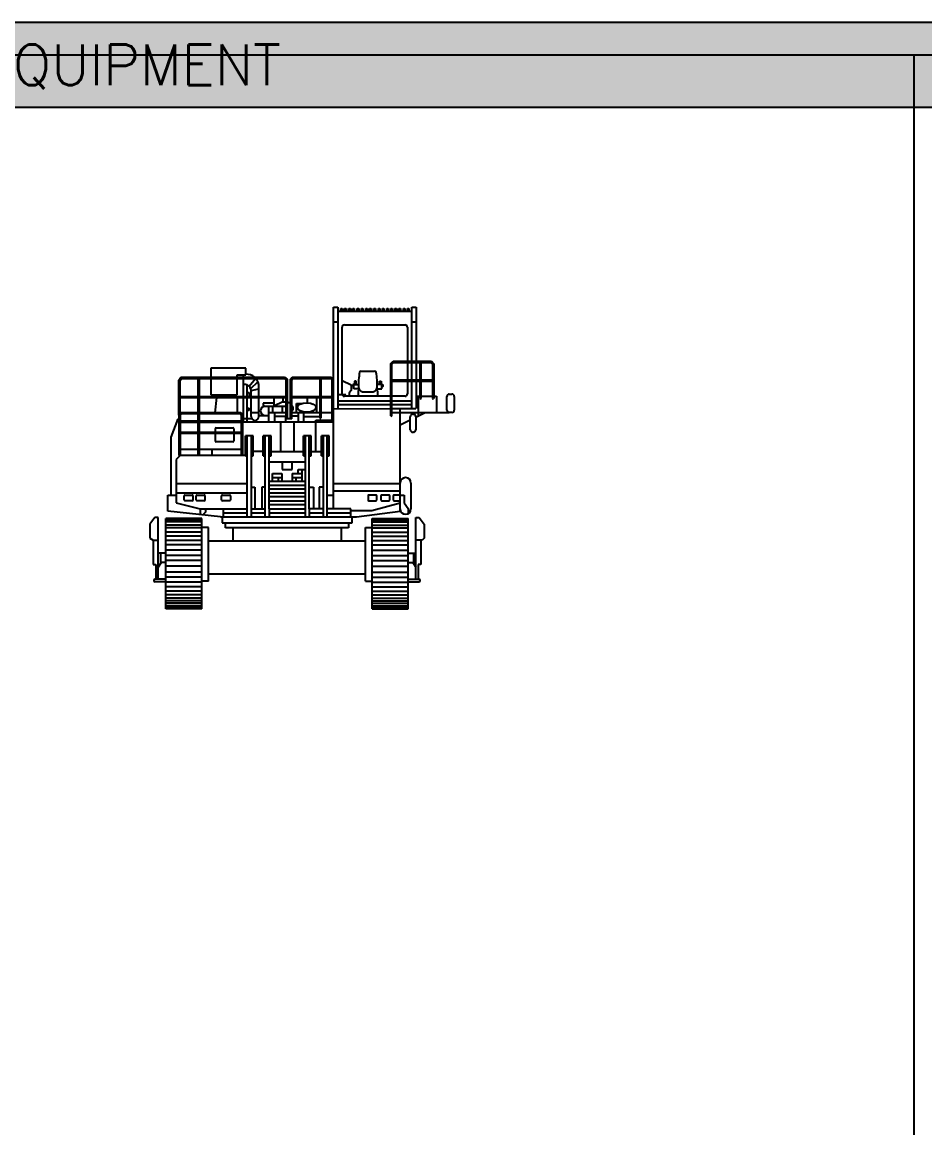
# Model space of a CAD drawing. Extents: x -121210 to 57230, y 84783 to 157800.
# Drawn here: x -30772 to -19654, y 144184 to 157800 of the extents above; entities that cross this region are included whole.
import ezdxf

# ---------------------------------------------------------------- set-up
doc = ezdxf.new("R2010")
doc.units = 0
doc.header["$MEASUREMENT"] = 0
doc.layers.get('0').update_dxf_attribs({"linetype": 'CONTINUOUS'})
doc.styles.get("Standard").update_dxf_attribs({"font": 'COMPLEX.SHX'})

# ---------------------------------------------------------------- blocks, each defined once
blk = doc.blocks.new('A$C44ED0967')
for p, q in [((4522, 2459), (4522, 7432)), ((4522, 7432), (4624, 7432)), ((4624, 7432), (4624, 4930)), ((4698, 7330), (4698, 7398)), ((4698, 7398), (4734, 7398)), ((4734, 7398), (4734, 7330)), ((4794, 7398), (4830, 7398)), ((4794, 7330), (4794, 7398)), ((4830, 7398), (4830, 7330)), ((4901, 7398), (4937, 7398)), ((4901, 7330), (4901, 7398)), ((4937, 7398), (4937, 7330)), ((4997, 7398), (5033, 7398)), ((4997, 7330), (4997, 7398)), ((5033, 7398), (5033, 7330)), ((5106, 7398), (5142, 7398)), ((5106, 7330), (5106, 7398)), ((5142, 7398), (5142, 7330)), ((5206, 7398), (5242, 7398)), ((5206, 7330), (5206, 7398)), ((5242, 7398), (5242, 7330)), ((5313, 7398), (5349, 7398)), ((5313, 7330), (5313, 7398)), ((5349, 7398), (5349, 7330)), ((5408, 7398), (5444, 7398)), ((5408, 7330), (5408, 7398)), ((5444, 7398), (5444, 7330)), ((5516, 7398), (5553, 7398)), ((5516, 7330), (5516, 7398)), ((5553, 7398), (5553, 7330)), ((5627, 7398), (5664, 7398)), ((5627, 7330), (5627, 7398)), ((5664, 7398), (5664, 7330)), ((5723, 7398), (5760, 7398)), ((5723, 7330), (5723, 7398)), ((5760, 7398), (5760, 7330)), ((5834, 7398), (5870, 7398)), ((5834, 7330), (5834, 7398)), ((5870, 7398), (5870, 7330)), ((5930, 7398), (5967, 7398)), ((5930, 7330), (5930, 7398)), ((5967, 7398), (5967, 7330)), ((6034, 7398), (6070, 7398)), ((6034, 7330), (6034, 7398)), ((6070, 7398), (6070, 7330)), ((6132, 7398), (6168, 7398)), ((6132, 7330), (6132, 7398)), ((6168, 7398), (6168, 7330)), ((6240, 7398), (6276, 7398)), ((6240, 7330), (6240, 7398)), ((6276, 7398), (6276, 7330)), ((6339, 7398), (6376, 7398)), ((6339, 7330), (6339, 7398)), ((6376, 7398), (6376, 7330)), ((6452, 7432), (6554, 7432)), ((6452, 6097), (6452, 7432)), ((6554, 7432), (6554, 6097)), ((4624, 7330), (6452, 7330)), ((4522, 7066), (4624, 7066)), ((4730, 5292), (4730, 6933)), ((4790, 6992), (6282, 6992)), ((6342, 6933), (6342, 6097)), ((6452, 7066), (6554, 7066)), ((5929, 6039), (5986, 6097)), ((5929, 4751), (5929, 6039)), ((5958, 6027), (5998, 6067)), ((5958, 4751), (5958, 6027)), ((5986, 6097), (6935, 6097)), ((5998, 6067), (6921, 6067)), ((6342, 6067), (6342, 5628)), ((6452, 5628), (6452, 6067)), ((6554, 6067), (6554, 5628)), ((6653, 5179), (6653, 6067)), ((6683, 5179), (6683, 6067)), ((6921, 6067), (6957, 6026)), ((6935, 6097), (6987, 6037)), ((6957, 6026), (6957, 5179)), ((6987, 6037), (6987, 5179)), ((1500, 5927), (1500, 5704)), ((2359, 5927), (1500, 5927)), ((2145, 5760), (2359, 5760)), ((2145, 5704), (2145, 5760)), ((2299, 5760), (2299, 5704)), ((2359, 5760), (2359, 5927)), ((5198, 5852), (5533, 5852)), ((710, 5631), (762, 5704)), ((710, 4771), (710, 5631)), ((740, 5622), (778, 5674)), ((740, 4771), (740, 5622)), ((762, 5704), (3311, 5704)), ((778, 5674), (3302, 5674)), ((1190, 3772), (1190, 5657)), ((1219, 3772), (1219, 5657)), ((1500, 5674), (1500, 5267)), ((2145, 5267), (2145, 5674)), ((2299, 5674), (2299, 5231)), ((2330, 5527), (2299, 5527)), ((2390, 5231), (2390, 5515)), ((2444, 5479), (2597, 5674)), ((2480, 5423), (2660, 5591)), ((2682, 5231), (2682, 5468)), ((3302, 5674), (3349, 5642)), ((3311, 5704), (3379, 5658)), ((3349, 5642), (3349, 4680)), ((3379, 5658), (3379, 4680)), ((3460, 5653), (3503, 5702)), ((3460, 4680), (3460, 5653)), ((3490, 5642), (3517, 5673)), ((3490, 4680), (3490, 5642)), ((3503, 5702), (4453, 5702)), ((3517, 5673), (4443, 5673)), ((4183, 5673), (4183, 4692)), ((4212, 5673), (4212, 4692)), ((4443, 5673), (4479, 5645)), ((4453, 5702), (4509, 5659)), ((4479, 5645), (4479, 4646)), ((4509, 5659), (4509, 4646)), ((4730, 5623), (4958, 5512)), ((4958, 5512), (4958, 5378)), ((5000, 5521), (5000, 5472)), ((5019, 5521), (5000, 5521)), ((5000, 5472), (5019, 5454)), ((5019, 5414), (5019, 5521)), ((5019, 5521), (5134, 5521)), ((5041, 5607), (5041, 5521)), ((5076, 5607), (5041, 5607)), ((5076, 5521), (5076, 5607)), ((5713, 5521), (5597, 5521)), ((5655, 5521), (5655, 5607)), ((5655, 5607), (5691, 5607)), ((5691, 5607), (5691, 5521)), ((5713, 5414), (5713, 5521)), ((5713, 5521), (5732, 5521)), ((5732, 5472), (5713, 5454)), ((5732, 5521), (5732, 5472)), ((6653, 5628), (5958, 5628)), ((6653, 5598), (5958, 5598)), ((6342, 5598), (6342, 5292)), ((6452, 4928), (6452, 5598)), ((6554, 5598), (6554, 4930)), ((6957, 5628), (6683, 5628)), ((6957, 5598), (6683, 5598)), ((740, 5231), (1190, 5231)), ((740, 5201), (1190, 5201)), ((1219, 5231), (3349, 5231)), ((1219, 5201), (3349, 5201)), ((1500, 5267), (2145, 5267)), ((1636, 5201), (1595, 4830)), ((2145, 5201), (2145, 4830)), ((2299, 5201), (2299, 4594)), ((2390, 5325), (2443, 5325)), ((2390, 4594), (2390, 5201)), ((2443, 5325), (2443, 5231)), ((2490, 5376), (2682, 5418)), ((2490, 5231), (2490, 5364)), ((2490, 4737), (2490, 5201)), ((2682, 4737), (2682, 5201)), ((3048, 5201), (3048, 4987)), ((3271, 5201), (3271, 5096)), ((3490, 5231), (4183, 5231)), ((3490, 5201), (4183, 5201)), ((3874, 5201), (3874, 5074)), ((4098, 5201), (4098, 4836)), ((4212, 5231), (4479, 5231)), ((4212, 5201), (4479, 5201)), ((4624, 5276), (4820, 5276)), ((4820, 5276), (4772, 5235)), ((6282, 5233), (4790, 5233)), ((4958, 5378), (4904, 5322)), ((4904, 5322), (4904, 5233)), ((5150, 5414), (5019, 5414)), ((5126, 5357), (5126, 5233)), ((5187, 5371), (5163, 5396)), ((5250, 5344), (5481, 5344)), ((5544, 5371), (5569, 5396)), ((5582, 5414), (5713, 5414)), ((5606, 5357), (5606, 5233)), ((6554, 5238), (6653, 5238)), ((6603, 5238), (6603, 4750)), ((6683, 5238), (6957, 5238)), ((6987, 5238), (7055, 5238)), ((7055, 5238), (7055, 4836)), ((7312, 4895), (7312, 5227)), ((7372, 5287), (7436, 5287)), ((7495, 5227), (7495, 4895)), ((2390, 4945), (2443, 4945)), ((2443, 4945), (2443, 4880)), ((3048, 5063), (2790, 5063)), ((2790, 5063), (2790, 4987)), ((2790, 4987), (2925, 4987)), ((2925, 4594), (2925, 4987)), ((2925, 4987), (3349, 4987)), ((3019, 4987), (3019, 4835)), ((3271, 5096), (3048, 4987)), ((3252, 4987), (3252, 4835)), ((3271, 5096), (3349, 5096)), ((3612, 4836), (3612, 5060)), ((3612, 5060), (3754, 5060)), ((4522, 4930), (5976, 4928)), ((4624, 5122), (5929, 5122)), ((4624, 5028), (5929, 5028)), ((5958, 5122), (6452, 5122)), ((5958, 5028), (6452, 5028)), ((6545, 4928), (5976, 4928)), ((6162, 2407), (6162, 4928)), ((518, 4225), (695, 4682)), ((763, 4830), (710, 4785)), ((710, 4785), (710, 3772)), ((740, 4771), (710, 4771)), ((774, 4800), (740, 4771)), ((740, 4771), (740, 3772)), ((1190, 4830), (763, 4830)), ((1190, 4800), (774, 4800)), ((2235, 4830), (1219, 4830)), ((2222, 4800), (1219, 4800)), ((2258, 4760), (2222, 4800)), ((2288, 4772), (2235, 4830)), ((2258, 3772), (2258, 4760)), ((2288, 3772), (2288, 4772)), ((2299, 4685), (2505, 4685)), ((2443, 4880), (2390, 4880)), ((2490, 4837), (2682, 4837)), ((2682, 4763), (2925, 4763)), ((2925, 4835), (3349, 4835)), ((3064, 4835), (3064, 4594)), ((3064, 4743), (3349, 4743)), ((3335, 4743), (3335, 4594)), ((3460, 4680), (3349, 4680)), ((3490, 4680), (3460, 4680)), ((3490, 4836), (4183, 4836)), ((3652, 4742), (3490, 4742)), ((3652, 4836), (3652, 4594)), ((3783, 4836), (3783, 4594)), ((3783, 4740), (4183, 4740)), ((4085, 3870), (4085, 4646)), ((4085, 4646), (4522, 4646)), ((4183, 4692), (4212, 4692)), ((4212, 4836), (4479, 4836)), ((5958, 4836), (7372, 4836)), ((6162, 4534), (6412, 4656)), ((6412, 4407), (6412, 4734)), ((6472, 4794), (6487, 4794)), ((6547, 4722), (6779, 4836)), ((6547, 4734), (6547, 4407)), ((7436, 4836), (7372, 4836)), ((740, 4628), (1190, 4628)), ((740, 4598), (1190, 4598)), ((1219, 4628), (2258, 4628)), ((1219, 4598), (2258, 4598)), ((1610, 4346), (1610, 4438)), ((1628, 4456), (2044, 4456)), ((2062, 4438), (2062, 4346)), ((4522, 4594), (2288, 4594)), ((3212, 4594), (3212, 3870)), ((3540, 4594), (3540, 3870)), ((518, 2801), (518, 4225)), ((1190, 4346), (740, 4346)), ((1190, 4316), (740, 4316)), ((2258, 4346), (1219, 4346)), ((2258, 4316), (1219, 4316)), ((1610, 4131), (1610, 4316)), ((2044, 4113), (1628, 4113)), ((2062, 4316), (2062, 4131)), ((2352, 3764), (2352, 4263)), ((2545, 4263), (2352, 4263)), ((2391, 2268), (2391, 4263)), ((2494, 4263), (2494, 2268)), ((2545, 3764), (2545, 4263)), ((2790, 3764), (2790, 4263)), ((2983, 4263), (2790, 4263)), ((2841, 2268), (2841, 4263)), ((2932, 2459), (2932, 4263)), ((2983, 3764), (2983, 4263)), ((3780, 3764), (3780, 4263)), ((3973, 4263), (3780, 4263)), ((3831, 2268), (3831, 4263)), ((3922, 2459), (3922, 4263)), ((3973, 3764), (3973, 4263)), ((4414, 4263), (4221, 4263)), ((4221, 3764), (4221, 4263)), ((4272, 2268), (4272, 4263)), ((4363, 2268), (4363, 4263)), ((4414, 3764), (4414, 4263)), ((6487, 4347), (6472, 4347)), ((1190, 3922), (740, 3922)), ((2258, 3922), (1219, 3922)), ((1520, 3922), (1520, 3772)), ((2790, 3870), (2545, 3870)), ((2983, 3870), (3780, 3870)), ((3973, 3870), (4221, 3870)), ((745, 3772), (642, 3675)), ((642, 3675), (642, 2608)), ((2387, 3772), (745, 3772)), ((2352, 3764), (2403, 3764)), ((2494, 3764), (2545, 3764)), ((2790, 3764), (2841, 3764)), ((2932, 3764), (2983, 3764)), ((2932, 3622), (3831, 3622)), ((3253, 3622), (3253, 3428)), ((3503, 3428), (3503, 3622)), ((3780, 3764), (3831, 3764)), ((3922, 3764), (3973, 3764)), ((4221, 3764), (4272, 3764)), ((4363, 3764), (4414, 3764)), ((3020, 3142), (3020, 3332)), ((3020, 3332), (3250, 3332)), ((3250, 3332), (3250, 3142)), ((3253, 3428), (3503, 3428)), ((3498, 3332), (3498, 3142)), ((3498, 3332), (3744, 3332)), ((3649, 3332), (3649, 3434)), ((3649, 3434), (3831, 3434)), ((3744, 3434), (3744, 3142)), ((642, 3088), (2391, 3088)), ((2841, 2459), (2841, 3071)), ((2932, 3142), (3831, 3142)), ((2932, 3048), (3831, 3048)), ((3020, 3237), (3250, 3237)), ((3161, 3237), (3161, 3142)), ((3498, 3237), (3744, 3237)), ((3594, 3237), (3594, 3142)), ((4522, 3090), (6162, 3090)), ((6429, 2460), (6429, 3097)), ((437, 2408), (437, 2801)), ((437, 2801), (642, 2801)), ((642, 2859), (2391, 2859)), ((841, 2679), (841, 2784)), ((859, 2802), (1041, 2802)), ((1059, 2784), (1059, 2679)), ((1138, 2679), (1138, 2784)), ((1156, 2802), (1337, 2802)), ((1355, 2784), (1355, 2679)), ((1765, 2679), (1765, 2784)), ((1783, 2802), (1964, 2802)), ((1982, 2784), (1982, 2679)), ((2494, 2994), (2584, 2994)), ((2584, 2994), (2584, 2459)), ((2751, 2994), (2751, 2459)), ((2841, 2994), (2751, 2994)), ((2932, 2951), (3831, 2951)), ((2932, 2855), (3831, 2855)), ((2932, 2764), (3831, 2764)), ((3922, 2994), (4024, 2994)), ((4024, 2994), (4024, 2459)), ((4272, 2994), (4170, 2994)), ((4170, 2994), (4170, 2459)), ((4363, 2797), (4522, 2797)), ((6162, 2901), (4522, 2901)), ((5370, 2784), (5370, 2679)), ((5570, 2802), (5388, 2802)), ((5588, 2679), (5588, 2784)), ((5687, 2784), (5687, 2679)), ((5887, 2802), (5705, 2802)), ((5904, 2679), (5904, 2784)), ((5991, 2784), (5991, 2679)), ((6162, 2802), (6009, 2802)), ((6162, 2801), (6262, 2801)), ((6262, 2801), (6262, 2610)), ((642, 2608), (1234, 2459)), ((1041, 2661), (859, 2661)), ((1337, 2661), (1156, 2661)), ((1234, 2459), (2391, 2459)), ((1234, 2459), (1234, 2322)), ((1367, 2459), (1367, 2376)), ((1964, 2661), (1783, 2661)), ((1804, 2459), (1804, 2268)), ((2494, 2459), (2841, 2459)), ((2932, 2663), (3831, 2663)), ((2932, 2567), (3831, 2567)), ((2932, 2460), (3831, 2460)), ((2932, 2459), (2932, 2268)), ((4272, 2459), (3922, 2459)), ((3922, 2459), (3922, 2268)), ((4947, 2459), (4363, 2459)), ((4947, 2268), (4947, 2459)), ((5388, 2661), (5570, 2661)), ((5463, 2420), (6162, 2609)), ((5705, 2661), (5887, 2661)), ((6009, 2661), (6162, 2661)), ((6262, 2610), (6358, 2469)), ((6358, 2469), (6358, 2343)), ((120, 2252), (0, 2082)), ((204, 2252), (120, 2252)), ((204, 733), (204, 2252)), ((393, 0), (393, 2225)), ((1276, 2225), (393, 2225)), ((1276, 2194), (393, 2194)), ((1737, 2268), (437, 2408)), ((1276, 0), (1276, 2225)), ((1367, 2376), (1305, 2315)), ((1737, 2268), (5083, 2268)), ((1777, 2268), (1777, 2116)), ((1804, 2364), (2391, 2364)), ((2494, 2364), (2841, 2364)), ((2932, 2364), (3831, 2364)), ((3922, 2364), (4272, 2364)), ((4363, 2364), (4947, 2364)), ((4947, 2420), (5463, 2420)), ((4976, 2116), (4976, 2268)), ((5083, 2268), (6162, 2407)), ((5476, 0), (5476, 2225)), ((5476, 2225), (6359, 2225)), ((5476, 2194), (6359, 2194)), ((6359, 0), (6359, 2225)), ((6548, 733), (6548, 2252)), ((6548, 2252), (6632, 2252)), ((6632, 2252), (6752, 2082)), ((0, 2082), (0, 1743)), ((1276, 2144), (393, 2144)), ((1276, 2063), (393, 2063)), ((1276, 1994), (393, 1994)), ((1440, 2004), (1276, 2004)), ((1440, 679), (1440, 2004)), ((1777, 2116), (4976, 2116)), ((1858, 1994), (1858, 2116)), ((4893, 1994), (1858, 1994)), ((2044, 1994), (2044, 1670)), ((4707, 1994), (4707, 1670)), ((4893, 2116), (4893, 1994)), ((5312, 679), (5312, 2004)), ((5312, 2004), (5476, 2004)), ((5476, 2144), (6359, 2144)), ((5476, 2063), (6359, 2063)), ((5476, 1994), (6359, 1994)), ((6752, 2082), (6752, 1743)), ((0, 1743), (81, 1691)), ((81, 1691), (81, 1089)), ((81, 1691), (204, 1691)), ((1276, 1884), (393, 1884)), ((1276, 1787), (393, 1787)), ((1276, 1681), (393, 1681)), ((1440, 1670), (5312, 1670)), ((5476, 1884), (6359, 1884)), ((5476, 1787), (6359, 1787)), ((5476, 1681), (6359, 1681)), ((6700, 1691), (6548, 1691)), ((6671, 1691), (6671, 1089)), ((6752, 1743), (6700, 1691)), ((393, 1372), (204, 1372)), ((259, 1372), (259, 1114)), ((1276, 1573), (393, 1573)), ((1276, 1445), (393, 1445)), ((5476, 1573), (6359, 1573)), ((5476, 1445), (6359, 1445)), ((6359, 1372), (6548, 1372)), ((6493, 1372), (6493, 1114)), ((276, 1140), (204, 1028)), ((393, 1140), (276, 1140)), ((1276, 1309), (393, 1309)), ((1276, 1186), (393, 1186)), ((5476, 1309), (6359, 1309)), ((5476, 1186), (6359, 1186)), ((6359, 1140), (6476, 1140)), ((6476, 1140), (6548, 1028)), ((81, 1089), (144, 1089)), ((144, 1089), (144, 733)), ((1276, 1054), (393, 1054)), ((1276, 906), (393, 906)), ((1440, 865), (5312, 865)), ((5476, 1054), (6359, 1054)), ((5476, 906), (6359, 906)), ((6671, 1089), (6608, 1089)), ((6608, 1089), (6608, 733)), ((393, 733), (131, 733)), ((393, 665), (131, 665)), ((1276, 781), (393, 781)), ((1276, 654), (393, 654)), ((1276, 545), (393, 545)), ((1440, 679), (1269, 679)), ((5312, 679), (5483, 679)), ((5476, 781), (6359, 781)), ((5476, 654), (6359, 654)), ((5476, 545), (6359, 545)), ((6359, 733), (6621, 733)), ((6359, 665), (6621, 665)), ((1276, 435), (393, 435)), ((1276, 343), (393, 343)), ((5476, 435), (6359, 435)), ((5476, 343), (6359, 343)), ((1276, 260), (393, 260)), ((1276, 193), (393, 193)), ((1276, 139), (393, 139)), ((1276, 71), (393, 71)), ((1276, 31), (393, 31)), ((5476, 260), (6359, 260)), ((5476, 193), (6359, 193)), ((5476, 139), (6359, 139)), ((5476, 71), (6359, 71)), ((5476, 31), (6359, 31)), ((1276, 0), (393, 0)), ((5476, 0), (6359, 0))]:
    blk.add_line(p, q)
for centre, radius, start, end in [((4790, 6933), 59.7, 90, 180), ((6282, 6933), 59.7, 0, 90), ((2385, 5479), 297, 49.1595, 94.9953), ((6542, 5530), 1408, 168.1383, 182.9125), ((5205, 5811), 41.7, 99.5178, 168.3989), ((5526, 5811), 41.7, 11.6011, 80.4822), ((4190, 5530), 1408, 357.0875, 11.8617), ((2330, 5366), 161, 359.2255, 90), ((2385, 5479), 297, 357.7799, 40.9925), ((5244, 5467), 108, 180.628, 221.3152), ((5488, 5467), 108, 318.6848, 359.372), ((4790, 5292), 59.7, 180, 270), ((5162, 5354), 36, 77.7436, 175.7316), ((5251, 5433), 89, 223.9322, 270.269), ((5481, 5433), 89, 269.731, 316.0678), ((5570, 5354), 36, 4.2684, 102.2564), ((6282, 5292), 59.7, 270, 0), ((6668, 5197), 23.6, 230.7225, 309.2775), ((6972, 5197), 23.6, 230.7225, 309.2775), ((7372, 5227), 59.7, 90, 180), ((7436, 5227), 59.7, 0, 90), ((2837, 4875), 112, 90, 270), ((3343, 4934), 162, 43.7836, 77.4466), ((3413, 4937), 112, 313.3868, 46.6132), ((2586, 4737), 95.7, 180, 0), ((5943, 4769), 23.6, 230.7225, 309.2775), ((6472, 4734), 59.7, 90, 180), ((6487, 4734), 59.7, 0, 90), ((7372, 4895), 59.7, 180, 270), ((7436, 4895), 59.7, 270, 0), ((1628, 4438), 17.9, 90, 180), ((2044, 4438), 17.9, 0, 90), ((6472, 4407), 59.7, 180, 270), ((6487, 4407), 59.7, 270, 0), ((1628, 4131), 17.9, 180, 270), ((2044, 4131), 17.9, 270, 0), ((6295, 3097), 133, 0, 180), ((859, 2784), 17.9, 90, 180), ((1041, 2784), 17.9, 0, 90), ((1156, 2784), 17.9, 90, 180), ((1337, 2784), 17.9, 0, 90), ((1783, 2784), 17.9, 90, 180), ((1964, 2784), 17.9, 0, 90), ((5388, 2784), 17.9, 90, 180), ((5570, 2784), 17.9, 0, 90), ((5705, 2784), 17.9, 90, 180), ((5887, 2784), 17.9, 0, 90), ((6009, 2784), 17.9, 90, 180), ((859, 2679), 17.9, 180, 270), ((1041, 2679), 17.9, 270, 0), ((1156, 2679), 17.9, 180, 270), ((1337, 2679), 17.9, 270, 0), ((1783, 2679), 17.9, 180, 270), ((1964, 2679), 17.9, 270, 0), ((5388, 2679), 17.9, 180, 270), ((5570, 2679), 17.9, 270, 0), ((5705, 2679), 17.9, 180, 270), ((5887, 2679), 17.9, 270, 0), ((6009, 2679), 17.9, 180, 270), ((6295, 2460), 133, 180, 0), ((131, 699), 33.8, 90, 270), ((6621, 699), 33.8, 270, 90)]:
    blk.add_arc(centre, radius, start, end)
blk.add_ellipse((3862, 4960), major_axis=(-228, 0), ratio=0.5)
blk = doc.blocks.new('FORMATLINES')
at = {"true_color": 0x546d8e}
h = blk.add_hatch(color=155, dxfattribs=at)
h.set_gradient(color1=(68, 68, 68), color2=(84, 109, 142), tint=1)
h.paths.add_polyline_path([(-117481, 157800), (-117481, 156752), (57230, 156752), (57230, 157800)])
at = {"color": 155, "true_color": 0x546d8e}
for p, q in [((-117481, 157800), (57230, 157800)), ((-117481, 157399), (57230, 157399)), ((-19789, 157399), (-19789, 85429)), ((-117481, 156752), (57230, 156752))]:
    blk.add_line(p, q, dxfattribs=at)
at = {"insert": (-41214, 157525), "char_height": 500, "attachment_point": 1}
blk.add_mtext_dynamic_manual_height_columns('{\\Fsimplex|c0;\\C255;\\c16777215; CONSTRUCTION AND MINING EQUIPMENT}', width=16790, gutter_width=12.5, heights=[0], dxfattribs=at)

msp = doc.modelspace()

# ---------------------------------------------------------------- block references
msp.add_blockref('FORMATLINES', (0, 0))
at = {"xscale": 0.5, "yscale": 0.5, "zscale": 0.5}
msp.add_blockref('A$C44ED0967', (-29197, 150576), dxfattribs=at)

doc.saveas('drawing.dxf')
